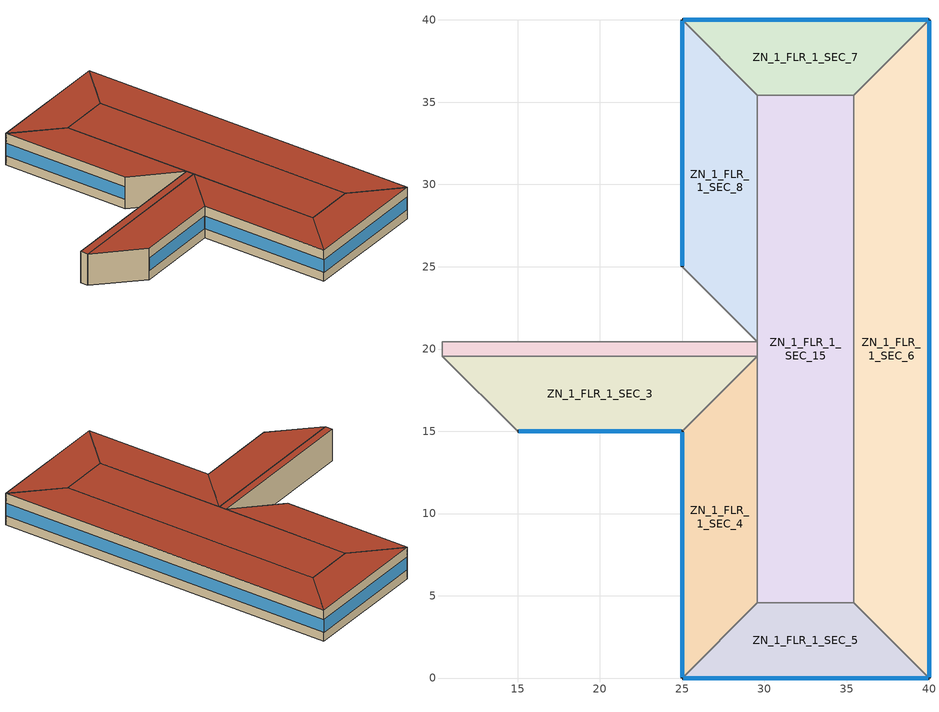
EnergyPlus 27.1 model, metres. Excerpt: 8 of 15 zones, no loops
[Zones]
ZN_1_FLR_1_SEC_3
 floor ground (ASHRAE 90.1-2004_Sec 5.5-5_Unheated_Ext-slab): 10.43,19.57 29.57,19.57 25,15 15,15 z0
 wall outside (ASHRAE 90.1-2004_Sec 5.5-5_Steel-Framed_Ext-wall): 15,15 25,15 z0:3.8
 wall to ZN_1_FLR_1_SEC_4 (ASHRAE 90.1-2004_Sec 5.5-5_Interior Wall_Int-Wall): 25,15 29.57,19.57 z0:3.8
 wall to ZN_1_FLR_1_SEC_14 (ASHRAE 90.1-2004_Sec 5.5-5_Interior Wall_Int-Wall): 29.57,19.57 10.43,19.57 z0:3.8
 wall to ZN_1_FLR_1_SEC_2 (ASHRAE 90.1-2004_Sec 5.5-5_Interior Wall_Int-Wall): 10.43,19.57 15,15 z0:3.8
 window (ASHRAE 90.1-2004_Sec 5.5-5_0.3_0.4_fixed_south_window): 15.05,15 24.95,15 z1.1:2.64
 roof outside (ASHRAE 90.1-2004_Sec 5.5-5_IEAD_Roof): 15,15 25,15 29.57,19.57 10.43,19.57 z3.8
ZN_1_FLR_1_SEC_4
 floor ground (ASHRAE 90.1-2004_Sec 5.5-5_Unheated_Ext-slab): 25,15 29.57,19.57 29.57,4.57 25,0 z0
 wall outside (ASHRAE 90.1-2004_Sec 5.5-5_Steel-Framed_Ext-wall): 25,15 25,0 z0:3.8
 wall to ZN_1_FLR_1_SEC_5 (ASHRAE 90.1-2004_Sec 5.5-5_Interior Wall_Int-Wall): 25,0 29.57,4.57 z0:3.8
 wall to ZN_1_FLR_1_SEC_15 (ASHRAE 90.1-2004_Sec 5.5-5_Interior Wall_Int-Wall): 29.57,4.57 29.57,19.57 z0:3.8
 window (ASHRAE 90.1-2004_Sec 5.5-5_0.3_0.4_fixed_west_window): 25,14.95 25,0.05 z1.1:2.63
 roof outside (ASHRAE 90.1-2004_Sec 5.5-5_IEAD_Roof): 25,0 29.57,4.57 29.57,19.57 25,15 z3.8
ZN_1_FLR_1_SEC_5
 floor ground (ASHRAE 90.1-2004_Sec 5.5-5_Unheated_Ext-slab): 29.57,4.57 35.43,4.57 40,0 25,0 z0
 wall outside (ASHRAE 90.1-2004_Sec 5.5-5_Steel-Framed_Ext-wall): 25,0 40,0 z0:3.8
 wall to ZN_1_FLR_1_SEC_6 (ASHRAE 90.1-2004_Sec 5.5-5_Interior Wall_Int-Wall): 40,0 35.43,4.57 z0:3.8
 wall to ZN_1_FLR_1_SEC_15 (ASHRAE 90.1-2004_Sec 5.5-5_Interior Wall_Int-Wall): 35.43,4.57 29.57,4.57 z0:3.8
 window (ASHRAE 90.1-2004_Sec 5.5-5_0.3_0.4_fixed_south_window): 25.05,0 39.95,0 z1.1:2.63
 roof outside (ASHRAE 90.1-2004_Sec 5.5-5_IEAD_Roof): 25,0 40,0 35.43,4.57 29.57,4.57 z3.8
ZN_1_FLR_1_SEC_6
 floor ground (ASHRAE 90.1-2004_Sec 5.5-5_Unheated_Ext-slab): 35.43,35.43 40,40 40,0 35.43,4.57 z0
 wall outside (ASHRAE 90.1-2004_Sec 5.5-5_Steel-Framed_Ext-wall): 40,0 40,40 z0:3.8
 wall to ZN_1_FLR_1_SEC_7 (ASHRAE 90.1-2004_Sec 5.5-5_Interior Wall_Int-Wall): 40,40 35.43,35.43 z0:3.8
 wall to ZN_1_FLR_1_SEC_15 (ASHRAE 90.1-2004_Sec 5.5-5_Interior Wall_Int-Wall): 35.43,35.43 35.43,4.57 z0:3.8
 window (ASHRAE 90.1-2004_Sec 5.5-5_0.3_0.4_fixed_east_window): 40,0.05 40,39.95 z1.1:2.62
 roof outside (ASHRAE 90.1-2004_Sec 5.5-5_IEAD_Roof): 35.43,4.57 40,0 40,40 35.43,35.43 z3.8
ZN_1_FLR_1_SEC_7
 floor ground (ASHRAE 90.1-2004_Sec 5.5-5_Unheated_Ext-slab): 25,40 40,40 35.43,35.43 29.57,35.43 z0
 wall outside (ASHRAE 90.1-2004_Sec 5.5-5_Steel-Framed_Ext-wall): 40,40 25,40 z0:3.8
 wall to ZN_1_FLR_1_SEC_15 (ASHRAE 90.1-2004_Sec 5.5-5_Interior Wall_Int-Wall): 29.57,35.43 35.43,35.43 z0:3.8
 wall to ZN_1_FLR_1_SEC_8 (ASHRAE 90.1-2004_Sec 5.5-5_Interior Wall_Int-Wall): 25,40 29.57,35.43 z0:3.8
 window (ASHRAE 90.1-2004_Sec 5.5-5_0.3_0.4_fixed_north_window): 39.95,40 25.05,40 z1.1:2.63
 roof outside (ASHRAE 90.1-2004_Sec 5.5-5_IEAD_Roof): 29.57,35.43 35.43,35.43 40,40 25,40 z3.8
ZN_1_FLR_1_SEC_8
 floor ground (ASHRAE 90.1-2004_Sec 5.5-5_Unheated_Ext-slab): 25,40 29.57,35.43 29.57,20.43 25,25 z0
 wall outside (ASHRAE 90.1-2004_Sec 5.5-5_Steel-Framed_Ext-wall): 25,40 25,25 z0:3.8
 wall to ZN_1_FLR_1_SEC_9 (ASHRAE 90.1-2004_Sec 5.5-5_Interior Wall_Int-Wall): 25,25 29.57,20.43 z0:3.8
 wall to ZN_1_FLR_1_SEC_15 (ASHRAE 90.1-2004_Sec 5.5-5_Interior Wall_Int-Wall): 29.57,20.43 29.57,35.43 z0:3.8
 window (ASHRAE 90.1-2004_Sec 5.5-5_0.3_0.4_fixed_west_window): 25,39.95 25,25.05 z1.1:2.63
 roof outside (ASHRAE 90.1-2004_Sec 5.5-5_IEAD_Roof): 25,25 29.57,20.43 29.57,35.43 25,40 z3.8
ZN_1_FLR_1_SEC_14
 floor ground (ASHRAE 90.1-2004_Sec 5.5-5_Unheated_Ext-slab): 10.43,20.43 29.57,20.43 29.57,19.57 10.43,19.57 z0
 wall to ZN_1_FLR_1_SEC_15 (ASHRAE 90.1-2004_Sec 5.5-5_Interior Wall_Int-Wall): 29.57,19.57 29.57,20.43 z0:3.8
 wall to ZN_1_FLR_1_SEC_9 (ASHRAE 90.1-2004_Sec 5.5-5_Interior Wall_Int-Wall): 29.57,20.43 10.43,20.43 z0:3.8
 wall to ZN_1_FLR_1_SEC_13 (ASHRAE 90.1-2004_Sec 5.5-5_Interior Wall_Int-Wall): 10.43,20.43 10.43,19.57 z0:3.8
 roof outside (ASHRAE 90.1-2004_Sec 5.5-5_IEAD_Roof): 10.43,19.57 29.57,19.57 29.57,20.43 10.43,20.43 z3.8
ZN_1_FLR_1_SEC_15
 floor ground (ASHRAE 90.1-2004_Sec 5.5-5_Unheated_Ext-slab): 29.57,35.43 35.43,35.43 35.43,4.57 29.57,4.57 z0
 roof outside (ASHRAE 90.1-2004_Sec 5.5-5_IEAD_Roof): 29.57,4.57 35.43,4.57 35.43,35.43 29.57,35.43 z3.8
[Building]
15 zone PVAV: North Axis {deg}=0; Terrain=City; Loads Convergence Tolerance Value {W}=0.04; Temperature Convergence Tolerance Value {deltaC}=0.2; Solar Distribution=FullInteriorAndExterior; Maximum Number of Warmup Days=25; Minimum Number of Warmup Days=6
[Site:Location]
CHICAGO_IL_USA TMY2-94846: Latitude {deg}=41.78; Longitude {deg}=-87.75; Time Zone {hr}=-6; Elevation {m}=190
[Site:GroundTemperature:BuildingSurface]
19.96, 19.94, 19.99, 20.04, 20.09, 20.17, 20.21, 20.24, 20.23, 20.2, 20.17, 20.12
[Site:WaterMainsTemperature]
Calculation Method=Correlation; Annual Average Outdoor Air Temperature {C}=9.69; Maximum Difference In Monthly Average Outdoor Air Temperatures {deltaC}=28.1
[SizingPeriod:DesignDay] Day of Month=21; Humidity Condition Type=WetBulb; Barometric Pressure {Pa}=99063; Rain Indicator=No; Snow Indicator=No; Daylight Saving Time Indicator=No; Solar Model Indicator=ASHRAEClearSky
Name | Month | Day Type | Maximum Dry-Bulb Temperature {C} | Daily Dry-Bulb Temperature Range {deltaC} | Wetbulb or DewPoint at Maximum Dry-Bulb {C} | Wind Speed {m/s} | Wind Direction {deg} | Sky Clearness
CHICAGO Ann Htg 99.6% Condns DB | 1 | WinterDesignDay | -20.6 | 0 | -20.6 | 4.9 | 270 | 0
CHICAGO Ann Clg .4% Condns DB=>MWB | 7 | SummerDesignDay | 33.2 | 10.7 | 23.8 | 5.3 | 230 | 1
[WindowMaterial:Glazing] Optical Data Type=SpectralAverage; Thickness {m}=0.003; Infrared Transmittance at Normal Incidence=0; Front Side Infrared Hemispherical Emissivity=0.85; Back Side Infrared Hemispherical Emissivity=0.85
Name | Solar Transmittance at Normal Incidence | Front Side Solar Reflectance at Normal Incidence | Back Side Solar Reflectance at Normal Incidence | Visible Transmittance at Normal Incidence | Front Side Visible Reflectance at Normal Incidence | Back Side Visible Reflectance at Normal Incidence | Conductivity {W/m-K}
Theoretical Glass [84] | 0.5514 | 0.3986 | 0.3986 | 0.6787 | 0.2713 | 0.2713 | 2.3984
Theoretical Glass [85] | 0.6459 | 0.3041 | 0.3041 | 0.7793 | 0.1707 | 0.1707 | 2.3512
[WindowMaterial:Gas]
AIR 6MM: Gas Type=Air; Thickness {m}=0.0063
[Material] Thermal Absorptance=0.9
Name | Roughness | Thickness {m} | Conductivity {W/m-K} | Density {kg/m3} | Specific Heat {J/kg-K} | Solar Absorptance | Visible Absorptance
Roof Membrane | VeryRough | 0.0095 | 0.16 | 1121.29 | 1460 | 0.7 | 0.7
Roof Insulation | MediumRough | 0.125 | 0.049 | 265 | 836.8 | 0.7 | 0.7
Metal Decking | MediumSmooth | 0.0015 | 45.006 | 7680 | 418.4 | 0.7 | 0.3
GP01 1/2 GYPSUM | Smooth | 0.0127 | 0.16 | 800 | 1090 | 0.7 | 0.5
Wall Insulation [7] | MediumRough | 0.0683 | 0.045 | 265 | 836.8 | 0.7 | 0.7
1/2IN Gypsum | Smooth | 0.0127 | 0.16 | 784.9 | 830 | 0.92 | 0.92
MAT-CC05 8 HW CONCRETE | Rough | 0.2032 | 1.311 | 2240 | 836.8 | 0.7 | 0.7
Std Wood 6inch | MediumSmooth | 0.15 | 0.12 | 540 | 1210 | 0.7 | 0.7
[Material:NoMass]
Name | Roughness | Thermal Resistance {m2-K/W} | Thermal Absorptance | Solar Absorptance | Visible Absorptance
MAT-SHEATH | Rough | 0.3626 | 0.9 | 0.7 | 0.7
CP02 CARPET PAD | VeryRough | 0.2165 | 0.9 | 0.7 | 0.8
AIR | Smooth | 0.2515 | 0.8 | 0.5 | 0.5
[Construction]
InteriorFurnishings: Std Wood 6inch
ASHRAE 90.1-2004_Sec 5.5-5_0.3_0.4_fixed_south_window; ASHRAE 90.1-2004_Sec 5.5-5_0.3_0.4_fixed_east_window; ASHRAE 90.1-2004_Sec 5.5-5_0.3_0.4_fixed_west_window: Theoretical Glass [84], AIR 6MM, Theoretical Glass [84]
ASHRAE 90.1-2004_Sec 5.5-5_0.3_0.4_fixed_north_window: Theoretical Glass [85], AIR 6MM, Theoretical Glass [85]
ASHRAE 90.1-2004_Sec 5.5-5_IEAD_Roof: Roof Membrane, Roof Insulation, Metal Decking
ASHRAE 90.1-2004_Sec 5.5-5_Interior Wall_Int-Wall: GP01 1/2 GYPSUM, GP01 1/2 GYPSUM
ASHRAE 90.1-2004_Sec 5.5-5_Steel-Framed_Ext-wall: MAT-SHEATH, Wall Insulation [7], 1/2IN Gypsum
ASHRAE 90.1-2004_Sec 5.5-5_Unheated_Ext-slab: MAT-CC05 8 HW CONCRETE, CP02 CARPET PAD
[Zone] Type=1; Multiplier=1; Ceiling Height {m}=3.8; Floor Area {m2}=Autocalculate; Part of Total Floor Area=Yes
Name | Volume {m3}
ZN_1_FLR_1_SEC_3 | 253.0226
ZN_1_FLR_1_SEC_4; ZN_1_FLR_1_SEC_8 | 260.49
ZN_1_FLR_1_SEC_5; ZN_1_FLR_1_SEC_7 | 181.1274
ZN_1_FLR_1_SEC_6 | 615.2774
ZN_1_FLR_1_SEC_14 | 62.5495
ZN_1_FLR_1_SEC_15 | 687.1905
[Daylighting:Controls] Daylighting Method=SplitFlux; Lighting Control Type=Stepped; Minimum Input Power Fraction for Continuous or ContinuousOff Dimming Control=0.3; Minimum Light Output Fraction for Continuous or ContinuousOff Dimming Control=0.2; Number of Stepped Control Steps=3; Probability Lighting will be Reset When Needed in Manual Stepped Control=1; Glare Calculation Azimuth Angle of View Direction Clockwise from Zone y-Axis {deg}=180; Maximum Allowable Discomfort Glare Index=20; Fraction of Lights Controlled by Reference Point 1=1; Illuminance Setpoint at Reference Point 1 {lux}=398.26
Name | Zone or Space | Glare Calculation Daylighting Reference Point | Daylighting Reference Point 1
ZN_1_FLR_1_SEC_3_DaylCtrl | ZN_1_FLR_1_SEC_3 | ZN_1_FLR_1_SEC_3_DaylRefPt1 | ZN_1_FLR_1_SEC_3_DaylRefPt1
ZN_1_FLR_1_SEC_4_DaylCtrl | ZN_1_FLR_1_SEC_4 | ZN_1_FLR_1_SEC_4_DaylRefPt1 | ZN_1_FLR_1_SEC_4_DaylRefPt1
ZN_1_FLR_1_SEC_5_DaylCtrl | ZN_1_FLR_1_SEC_5 | ZN_1_FLR_1_SEC_5_DaylRefPt1 | ZN_1_FLR_1_SEC_5_DaylRefPt1
ZN_1_FLR_1_SEC_6_DaylCtrl | ZN_1_FLR_1_SEC_6 | ZN_1_FLR_1_SEC_6_DaylRefPt1 | ZN_1_FLR_1_SEC_6_DaylRefPt1
ZN_1_FLR_1_SEC_7_DaylCtrl | ZN_1_FLR_1_SEC_7 | ZN_1_FLR_1_SEC_7_DaylRefPt1 | ZN_1_FLR_1_SEC_7_DaylRefPt1
ZN_1_FLR_1_SEC_8_DaylCtrl | ZN_1_FLR_1_SEC_8 | ZN_1_FLR_1_SEC_8_DaylRefPt1 | ZN_1_FLR_1_SEC_8_DaylRefPt1
[InternalMass] Construction=InteriorFurnishings
Name | Zone or ZoneList | Surface Area {m2}
ZN_1_FLR_1_SEC_3_InternalMass_1 | ZN_1_FLR_1_SEC_3 | 133.1698
ZN_1_FLR_1_SEC_4_InternalMass_1 | ZN_1_FLR_1_SEC_4 | 137.1
ZN_1_FLR_1_SEC_5_InternalMass_1 | ZN_1_FLR_1_SEC_5 | 95.3302
ZN_1_FLR_1_SEC_6_InternalMass_1 | ZN_1_FLR_1_SEC_6 | 323.8302
ZN_1_FLR_1_SEC_7_InternalMass_1 | ZN_1_FLR_1_SEC_7 | 95.3302
ZN_1_FLR_1_SEC_8_InternalMass_1 | ZN_1_FLR_1_SEC_8 | 137.1
ZN_1_FLR_1_SEC_14_InternalMass_1 | ZN_1_FLR_1_SEC_14 | 32.9208
ZN_1_FLR_1_SEC_15_InternalMass_1 | ZN_1_FLR_1_SEC_15 | 361.6792
[ZoneInfiltration:DesignFlowRate] Schedule=INFIL_SCH; Design Flow Rate Calculation Method=Flow/Zone; Constant Term Coefficient=1; Temperature Term Coefficient=0; Velocity Term Coefficient=0; Velocity Squared Term Coefficient=0
Name | Zone or ZoneList or Space or SpaceList | Design Flow Rate {m3/s}
ZN_1_FLR_1_SEC_3_Infiltration | ZN_1_FLR_1_SEC_3 | 0.0351
ZN_1_FLR_1_SEC_4_Infiltration | ZN_1_FLR_1_SEC_4 | 0.0362
ZN_1_FLR_1_SEC_5_Infiltration | ZN_1_FLR_1_SEC_5 | 0.0252
ZN_1_FLR_1_SEC_6_Infiltration | ZN_1_FLR_1_SEC_6 | 0.0855
ZN_1_FLR_1_SEC_7_Infiltration | ZN_1_FLR_1_SEC_7 | 0.0252
ZN_1_FLR_1_SEC_8_Infiltration | ZN_1_FLR_1_SEC_8 | 0.0362
ZN_1_FLR_1_SEC_14_Infiltration | ZN_1_FLR_1_SEC_14 | 0.0087
ZN_1_FLR_1_SEC_15_Infiltration | ZN_1_FLR_1_SEC_15 | 0.0954
[People] Number of People Schedule=BLDG_OCC_SCH; Number of People Calculation Method=People; Fraction Radiant=0.3; Sensible Heat Fraction=Autocalculate; Activity Level Schedule=ACTIVITY_SCH; Enable ASHRAE 55 Comfort Warnings=No; Mean Radiant Temperature Calculation Type=EnclosureAveraged; Work Efficiency Schedule=WORK_EFF_SCH; Clothing Insulation Calculation Method=ClothingInsulationSchedule; Clothing Insulation Schedule=CLOTHING_SCH; Air Velocity Schedule=AIR_VELO_SCH; Thermal Comfort Model 1 Type=Fanger
Name | Zone or ZoneList or Space or SpaceList | Number of People
ZN_1_FLR_1_SEC_3 | ZN_1_FLR_1_SEC_3 | 2.6035
ZN_1_FLR_1_SEC_4 | ZN_1_FLR_1_SEC_4 | 2.6803
ZN_1_FLR_1_SEC_5 | ZN_1_FLR_1_SEC_5 | 1.8637
ZN_1_FLR_1_SEC_6 | ZN_1_FLR_1_SEC_6 | 6.3309
ZN_1_FLR_1_SEC_7 | ZN_1_FLR_1_SEC_7 | 1.8637
ZN_1_FLR_1_SEC_8 | ZN_1_FLR_1_SEC_8 | 2.6803
ZN_1_FLR_1_SEC_14 | ZN_1_FLR_1_SEC_14 | 0.6436
ZN_1_FLR_1_SEC_15 | ZN_1_FLR_1_SEC_15 | 7.0708
[Lights] Schedule=BLDG_LIGHT_SCH; Design Level Calculation Method=LightingLevel; Return Air Fraction=0; Fraction Radiant=0.2; Fraction Visible=0.2; Fraction Replaceable=1; Return Air Fraction Calculated from Plenum Temperature=No
Name | Zone or ZoneList or Space or SpaceList | Lighting Level {W}
ZN_1_FLR_1_SEC_3_Lights | ZN_1_FLR_1_SEC_3 | 716.4535
ZN_1_FLR_1_SEC_4_Lights | ZN_1_FLR_1_SEC_4 | 737.598
ZN_1_FLR_1_SEC_5_Lights | ZN_1_FLR_1_SEC_5 | 512.8765
ZN_1_FLR_1_SEC_6_Lights | ZN_1_FLR_1_SEC_6 | 1742.21
ZN_1_FLR_1_SEC_7_Lights | ZN_1_FLR_1_SEC_7 | 512.8765
ZN_1_FLR_1_SEC_8_Lights | ZN_1_FLR_1_SEC_8 | 737.598
ZN_1_FLR_1_SEC_14_Lights | ZN_1_FLR_1_SEC_14 | 177.1139
ZN_1_FLR_1_SEC_15_Lights | ZN_1_FLR_1_SEC_15 | 1945.83
[ElectricEquipment] Schedule=BLDG_EQUIP_SCH; Design Level Calculation Method=EquipmentLevel; Fraction Latent=0; Fraction Radiant=0.5; Fraction Lost=0
Name | Zone or ZoneList or Space or SpaceList | Design Level {W}
ZN_1_FLR_1_SEC_3_MiscPlug_Equip | ZN_1_FLR_1_SEC_3 | 523.3573
ZN_1_FLR_1_SEC_4_MiscPlug_Equip | ZN_1_FLR_1_SEC_4 | 538.803
ZN_1_FLR_1_SEC_5_MiscPlug_Equip | ZN_1_FLR_1_SEC_5 | 374.6477
ZN_1_FLR_1_SEC_6_MiscPlug_Equip | ZN_1_FLR_1_SEC_6 | 1272.65
ZN_1_FLR_1_SEC_7_MiscPlug_Equip | ZN_1_FLR_1_SEC_7 | 374.6477
ZN_1_FLR_1_SEC_8_MiscPlug_Equip | ZN_1_FLR_1_SEC_8 | 538.803
ZN_1_FLR_1_SEC_14_MiscPlug_Equip | ZN_1_FLR_1_SEC_14 | 129.3787
ZN_1_FLR_1_SEC_15_MiscPlug_Equip | ZN_1_FLR_1_SEC_15 | 1421.4
[Schedule:Compact]
BLDG_LIGHT_SCH: Through: 12/31, For: Weekdays, Until: 05:00, 0.05, Until: 07:00, 0.1, Until: 08:00, 0.3, Until: 17:00, 0.9, Until: 18:00, 0.5, Until: 20:00, 0.3, Until: 22:00, 0.2, Until: 23:00, 0.1, Until: 24:00, 0.05, For: SummerDesignDay, Until: 24:00, 1, For: Saturday, Until: 06:00, 0.05, Until: 08:00, 0.1, Until: 12:00, 0.3, Until: 17:00, 0.15, Until: 24:00, 0.05, For: WinterDesignDay, Until: 24:00, 0, For: Sunday Holidays AllOtherDays, Until: 24:00, 0.05
BLDG_EQUIP_SCH: Through: 12/31, For: Weekdays, Until: 08:00, 0.4, Until: 12:00, 0.9, Until: 13:00, 0.8, Until: 17:00, 0.9, Until: 18:00, 0.5, Until: 24:00, 0.4, For: SummerDesignDay, Until: 24:00, 1, For: Saturday, Until: 06:00, 0.3, Until: 08:00, 0.4, Until: 12:00, 0.5, Until: 17:00, 0.35, Until: 24:00, 0.3, For: WinterDesignDay, Until: 24:00, 0, For: Sunday Holidays AllOtherDays, Until: 24:00, 0.3
BLDG_OCC_SCH: Through: 12/31, For: Weekdays, Until: 06:00, 0, Until: 07:00, 0.1, Until: 08:00, 0.2, Until: 12:00, 0.95, Until: 13:00, 0.5, Until: 17:00, 0.95, Until: 18:00, 0.3, Until: 22:00, 0.1, Until: 24:00, 0.05, For: SummerDesignDay, Until: 06:00, 0, Until: 22:00, 1, Until: 24:00, 0.05, For: Saturday, Until: 06:00, 0, Until: 08:00, 0.1, Until: 12:00, 0.3, Until: 17:00, 0.1, Until: 19:00, 0.05, Until: 24:00, 0, For: WinterDesignDay, Until: 24:00, 0, For: Sunday Holidays AllOtherDays, Until: 06:00, 0, Until: 18:00, 0.05, Until: 24:00, 0
ACTIVITY_SCH: Through: 12/31, For: AllDays, Until: 24:00, 120
WORK_EFF_SCH: Through: 12/31, For: AllDays, Until: 24:00, 0
AIR_VELO_SCH: Through: 12/31, For: AllDays, Until: 24:00, 0.2
CLOTHING_SCH: Through: 04/30, For: AllDays, Until: 24:00, 1, Through: 09/30, For: AllDays, Until: 24:00, 0.5, Through: 12/31, For: AllDays, Until: 24:00, 1
INFIL_SCH: Through: 12/31, For: Weekdays SummerDesignDay, Until: 06:00, 1, Until: 22:00, 0, Until: 24:00, 1, For: Saturday WinterDesignDay, Until: 06:00, 1, Until: 18:00, 0, Until: 24:00, 1, For: Sunday Holidays AllOtherDays, Until: 24:00, 1
